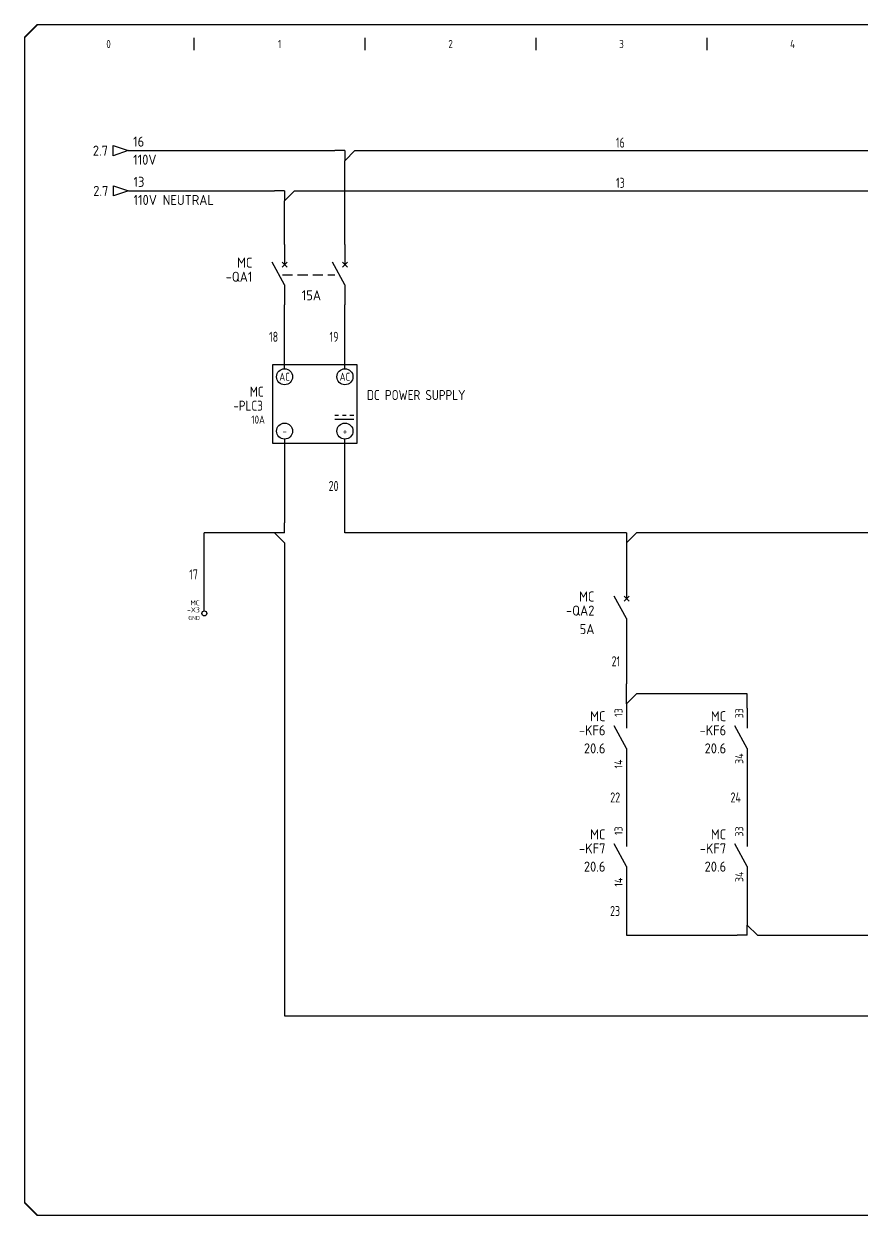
# Model space of a CAD drawing. Header units: millimetres. Extents: x 0 to 840, y 0 to 593.
# Drawn here: x 0 to 417, y 0 to 593 of the extents above; entities that cross this region are included whole.
import ezdxf
from ezdxf.enums import TextEntityAlignment as Align

# ---------------------------------------------------------------- set-up
doc = ezdxf.new("R2010")
doc.units = ezdxf.units.MM
doc.header["$LTSCALE"] = 10
doc.header["$MEASUREMENT"] = 0
doc.linetypes.add('DASHED', pattern=[0.75, 0.5, -0.25])
for name, color, linetype in [('BLU_1.0mm^2', 5, 'Continuous'), ('DESC', 150, 'Continuous'), ('GRN_2.5mm^2', 3, 'Continuous'), ('LINK', 9, 'DASHED'), ('LOC', 8, 'Continuous'), ('MISC', 7, 'Continuous'), ('RED_2.5mm^2', 1, 'Continuous'), ('SYMS', 7, 'Continuous'), ('TAGS', 150, 'Continuous'), ('TERMS', 123, 'Continuous'), ('TITLE', 7, 'Continuous'), ('VIO_1.0mm^2', 190, 'Continuous'), ('WIRENO', 72, 'Continuous'), ('WIREREF_DEST', 52, 'Continuous'), ('XREF', 7, 'Continuous'), ('XREFCHILD', 134, 'Continuous')]:
    doc.layers.add(name, color=color, linetype=linetype)
doc.styles.add('ITALIC', font='ITALIC')
doc.styles.add('SIMPLEX', font='simplex')
doc.styles.add('WD_IEC', font='isocp2.shx', dxfattribs={"width": 0.9, "height": 4})

# ---------------------------------------------------------------- blocks, each defined once
blk = doc.blocks.new('VPS12X2')
for p, q in [((18, 1), (-3, 1)), ((-3, 1), (-3, -18.5)), ((18, -18.5), (18, 1)), ((-3, -18.5), (18, -18.5))]:
    blk.add_line(p, q)
for centre in [(0, -2), (15, -2), (0, -15.5), (15, -15.5)]:
    blk.add_circle(centre, 2)
at = {"layer": 'SYMS'}
for p, q in [((12.5, -11.56), (13.44, -11.56)), ((14.38, -11.56), (15.31, -11.56)), ((16.25, -11.56), (17.19, -11.56)), ((12.5, -12.5), (17.19, -12.5))]:
    blk.add_line(p, q, dxfattribs=at)
at = {"style": 'WD_IEC', "width": 0.9, "flags": 1}
for tag, p in [('X2TERM01', (0, 0)), ('X2TERM02', (15, 0)), ('X4TERM01', (-2, -2)), ('X1TERM02', (17, -2)), ('X4TERM03', (-2, -15.5)), ('X8TERM03', (0, -17.5)), ('X8TERM04', (15, -17.5)), ('X1TERM04', (17, -15.5))]:
    blk.add_attdef(tag, p, '', height=0.32, dxfattribs=at)
at = {"linetype": 'Continuous', "style": 'WD_IEC', "width": 0.9, "flags": 8}
for tag, p in [('TERM01', (0, -2)), ('TERM02', (15, -2)), ('TERM03', (0, -15.5)), ('TERM04', (15, -15.5))]:
    blk.add_attdef(tag, text='', height=2, dxfattribs=at).set_placement(p, align=Align.MIDDLE)
at = {"style": 'WD_IEC'}
for tag, width, p in [('INST', 0.8, (-4.5, -5.44)), ('TAG1', 0.9, (-4.5, -10.44)), ('LOC', 0.8, (-4.5, -7.94)), ('XREF', 0.8, (-4.5, -13.94))]:
    blk.add_attdef(tag, text='', height=2, dxfattribs=dict(at, width=width)).set_placement(p, align=Align.RIGHT)
for tag, height, width, flags, p in [('MFG', 2, 0.8, 1, (9, -5.12)), ('CAT', 2, 0.8, 1, (9, -7.62)), ('FAMILY', 0.32, 0.9, 9, (8.83, -13.19))]:
    blk.add_attdef(tag, text='', height=height, dxfattribs=dict(at, width=width, flags=flags)).set_placement(p, align=Align.CENTER)
at = {"style": 'WD_IEC', "width": 0.9}
for tag, p in [('DESC1', (-2.19, -9.5)), ('DESC2', (19.5, -7.94)), ('DESC3', (19.5, -10.44))]:
    blk.add_attdef(tag, p, '', height=2, dxfattribs=at)
at = {"style": 'WD_IEC', "width": 0.8}
for tag, p in [('RATING1', (9, -10.12)), ('RATING2', (9, -12.62))]:
    blk.add_attdef(tag, text='', height=2, dxfattribs=at).set_placement(p, align=Align.CENTER)
at = {"linetype": 'Continuous', "style": 'WD_IEC', "width": 0.9, "flags": 9}
blk.add_attdef('ASSYCODE', text='', height=0.32, dxfattribs=at).set_placement((9, -13.69), align=Align.CENTER)
blk = doc.blocks.new('acade_title')
at = {"layer": 'SYMS'}
for p, q in [((85, 580), (85, 586)), ((170, 580), (170, 586)), ((255, 580), (255, 586)), ((340, 580), (340, 586))]:
    blk.add_line(p, q, dxfattribs=at)
at = {"layer": 'TITLE', "const_width": 0.784}
blk.add_lwpolyline([(765.79, 7.07), (765.79, 586.36), (759.5, 592.64), (7.07, 592.64), (0.79, 586.36), (0.79, 7.07), (7.07, 0.79), (759.5, 0.79)], close=True, dxfattribs=at)
at = {"layer": 'SYMS', "style": 'WD_IEC', "width": 0.9}
for s, p in [('0', (42.5, 581)), ('1', (127.5, 581)), ('2', (212.5, 581)), ('3', (297.5, 581)), ('4', (382.5, 581))]:
    blk.add_text(s, height=4, dxfattribs=at).set_placement(p, align=Align.CENTER)
at = {"layer": 'TITLE', "color": 1, "style": 'ITALIC'}
for tag, height, p in [('TITLE#1', 3, (806.47, 85.58)), ('TITLE#2', 3, (806.47, 80.5)), ('TITLE#3', 3, (806.47, 75.41)), ('TITLE#4', 3, (806.47, 70.33)), ('DWG#', 4, (806.47, 20.76))]:
    blk.add_attdef(tag, text='', height=height, dxfattribs=at).set_placement(p, align=Align.CENTER)
at = {"layer": 'TITLE', "color": 1, "style": 'SIMPLEX'}
blk.add_attdef('CAD#', (772.63, 49.19), '', height=2.5, rotation=90, dxfattribs=at)
at = {"layer": 'TITLE', "color": 1}
for tag, p, height, style in [('ENGINEER', (783.37, 49.19), 2.5, 'ITALIC'), ('CHKDBY', (813.2, 49.2), 2.5, 'ITALIC'), ('JOB#', (789.06, 41.3), 2.5, 'SIMPLEX'), ('DRAWNBY', (814.95, 41.3), 2.5, 'ITALIC'), ('SCALE', (786.29, 33.76), 2.5, 'SIMPLEX'), ('DATE', (812.8, 33.76), 2.5, 'SIMPLEX'), ('SHTS', (815.9, 6.29), 4, 'ITALIC')]:
    blk.add_attdef(tag, p, '', height=height, dxfattribs=dict(at, style=style))
at = {"layer": 'TITLE', "color": 1, "style": 'ITALIC'}
blk.add_attdef('SH#', text='', height=4, dxfattribs=at).set_placement((799.54, 6.29), align=Align.RIGHT)
at = {"layer": 'TITLE', "color": 7, "flags": 9}
blk.add_attdef('WD_TB', (782.91, 0.79), '', height=3.14, dxfattribs=at)
blk = doc.blocks.new('VCB1')
for p, q in [((0, 7.5), (0, 2.5)), ((0, -2.5), (-3.12, 3.12)), ((0.62, 1.88), (-0.62, 3.12)), ((-0.62, 1.88), (0.62, 3.12)), ((0, -2.5), (0, -7.5))]:
    blk.add_line(p, q)
at = {"style": 'WD_IEC'}
for tag, p in [('INST', (-8, 5.25)), ('LOC', (-8, 1.75)), ('TAG1', (-8, -1.75)), ('RATING1', (-8, -6.35)), ('DESC1', (-8, -14.35)), ('DESC2', (-8, -17.85)), ('DESC3', (-8, -21.35))]:
    blk.add_attdef(tag, text='', height=2.5, dxfattribs=at).set_placement(p, align=Align.RIGHT)
blk.add_attdef('TERM01', text='', height=2, rotation=90, dxfattribs=at).set_placement((-1, 7.5), align=Align.RIGHT)
at = {"style": 'WD_IEC', "flags": 1}
for tag, p, height in [('X2TERM01', (0, 7.5), 0.32), ('MFG', (2.75, 6.5), 1.5), ('CAT', (2.75, 4), 1.5), ('X4LINK', (-2, 0), 0.32), ('X1LINK', (-0.5, 0), 0.32), ('X8TERM02', (0, -7.5), 0.32), ('ASSYCODE', (1, -9), 1), ('FAMILY', (1, -10.5), 1), ('CATDESC', (1, -12), 1), ('CONTACT', (1, -13.5), 1), ('COMMON', (2.25, -14.75), 1)]:
    blk.add_attdef(tag, p, '', height=height, dxfattribs=at)
at = {"style": 'WD_IEC'}
blk.add_attdef('TERM02', (-1, -7.5), '', height=2, rotation=90, dxfattribs=at)
at = {"lineweight": 15, "style": 'WD_IEC'}
blk.add_attdef('XREF', text='', height=2.5, dxfattribs=at).set_placement((-8, -10.35), align=Align.RIGHT)
blk = doc.blocks.new('VCB2')
for p, q in [((0, 7.5), (0, 2.5)), ((0, -2.5), (-3.12, 3.12)), ((0.62, 1.88), (-0.62, 3.12)), ((-0.62, 1.88), (0.62, 3.12)), ((0, -2.5), (0, -7.5))]:
    blk.add_line(p, q)
at = {"style": 'WD_IEC'}
blk.add_attdef('TERM01', text='', height=2, rotation=90, dxfattribs=at).set_placement((-1, 7.5), align=Align.RIGHT)
at = {"style": 'WD_IEC', "flags": 1}
for tag, p, height in [('X2TERM01', (0, 7.5), 0.32), ('X4LINK', (-2.5, 0), 0.32), ('X1LINK', (-0.5, 0), 0.32), ('X8TERM02', (0, -7.5), 0.32), ('FAMILY', (1, -10.5), 1), ('CONTACT', (1, -13.5), 1)]:
    blk.add_attdef(tag, p, '', height=height, dxfattribs=at)
at = {"style": 'WD_IEC'}
for tag, p in [('INST', (-8, 2.65)), ('LOC', (-8, -0.35)), ('TAG2', (-8, -3.35)), ('DESC1', (-8, -13.35)), ('DESC2', (-8, -16.35)), ('DESC3', (-8, -19.35))]:
    blk.add_attdef(tag, text='', height=2.5, dxfattribs=at).set_placement(p, align=Align.RIGHT)
blk.add_attdef('TERM02', (-1, -7.5), '', height=2, rotation=90, dxfattribs=at)
at = {"style": 'WD_IEC', "flags": 1}
blk.add_attdef('RATING1', text='', height=2.5, dxfattribs=at).set_placement((-8, -6.35), align=Align.RIGHT)
at = {"lineweight": 15, "style": 'WD_IEC'}
blk.add_attdef('XREF', text='', height=2.5, dxfattribs=at).set_placement((-8, -10.35), align=Align.RIGHT)
blk = doc.blocks.new('VCR21')
for p, q in [((0, 7.5), (0, 2.5)), ((0, -2.5), (-3.12, 3.12)), ((0, -2.5), (0, -7.5))]:
    blk.add_line(p, q)
at = {"style": 'WD_IEC'}
for tag, p in [('INST', (-5.25, 6.75)), ('LOC', (-5.25, 3.75)), ('TAG2', (-5.25, 0.75)), ('XREF', (-5.25, -3.75)), ('DESC1', (-5.25, -6.75)), ('DESC2', (-5.25, -9.75)), ('DESC3', (-5.25, -12.75))]:
    blk.add_attdef(tag, text='', height=2.5, dxfattribs=at).set_placement(p, align=Align.RIGHT)
blk.add_attdef('TERM01', text='', height=2, rotation=90, dxfattribs=at).set_placement((-1, 7.5), align=Align.RIGHT)
at = {"style": 'WD_IEC', "flags": 1}
for tag, p, height in [('X2TERM01', (0, 7.5), 0.32), ('X4LINK', (-2.75, 0), 0.32), ('X1LINK', (-0.5, 0), 0.32), ('CONTACT', (4, -3.5), 1), ('FAMILY', (4, -5), 1), ('COMMON', (5.25, -4.75), 1), ('X8TERM02', (0, -7.5), 0.32)]:
    blk.add_attdef(tag, p, '', height=height, dxfattribs=at)
at = {"style": 'WD_IEC'}
blk.add_attdef('TERM02', (-1, -7.5), '', height=2, rotation=90, dxfattribs=at)
blk = doc.blocks.new('HA1D3')
blk.add_lwpolyline([(0, 0), (-3.75, -1.25), (-3.75, 1.25)], close=True)
at = {"style": 'WD_IEC'}
for tag, p, height, flags in [('WIRENO', (1.25, 1), 2.5, 8), ('X1TERM01', (0, 0), 0.32, 1)]:
    blk.add_attdef(tag, p, '', height=height, dxfattribs=dict(at, flags=flags))
blk.add_attdef('XREF', text='', height=2.5, dxfattribs=at).set_placement((-5, 0), align=Align.MIDDLE_RIGHT)
at = {"style": 'WD_IEC', "flags": 1}
blk.add_attdef('SIGCODE', text='', height=1, dxfattribs=at).set_placement((-2.5, 1.8), align=Align.RIGHT)
at = {"style": 'WD_IEC'}
blk.add_attdef('DESC1', text='', height=2.5, dxfattribs=at).set_placement((1.25, -1), align=Align.TOP_LEFT)
blk = doc.blocks.new('WD_WNH')
at = {"linetype": 'Continuous', "style": 'WD_IEC', "width": 0.8}
blk.add_attdef('WIRENO', text='', height=2.5, dxfattribs=at).set_placement((0, 0.75), align=Align.CENTER)
at = {"style": 'WD_IEC', "flags": 1}
for tag, p in [('W08USER', (0, 0.375)), ('W04USER', (0, 0.875)), ('W05USER', (0, 0.75)), ('W09USER', (0, 0.25)), ('W03USER', (0, 1)), ('W06USER', (0, 0.625)), ('W07USER', (0, 0.5)), ('W02USER', (0, 1.125)), ('W01USER', (0, 1.25)), ('W10USER', (0, 0.125))]:
    blk.add_attdef(tag, text='', height=0.08, dxfattribs=at).set_placement(p, align=Align.CENTER)
blk = doc.blocks.new('WD_WNV')
at = {"linetype": 'Continuous', "style": 'WD_IEC', "width": 0.8}
blk.add_attdef('WIRENO', text='', height=2.5, dxfattribs=at).set_placement((-1.6, 0), align=Align.MIDDLE_RIGHT)
at = {"style": 'WD_IEC', "flags": 1}
for tag, p in [('W08USER', (-1, 0.375)), ('W04USER', (-1, 0.875)), ('W05USER', (-1, 0.75)), ('W09USER', (-1, 0.25)), ('W03USER', (-1, 1)), ('W06USER', (-1, 0.625)), ('W07USER', (-1, 0.5)), ('W02USER', (-1, 1.125)), ('W01USER', (-1, 1.25)), ('W10USER', (-1, 0.125))]:
    blk.add_attdef(tag, text='', height=0.08, dxfattribs=at).set_placement(p, align=Align.CENTER)
blk = doc.blocks.new('VT0002')
blk.add_circle((0, 0), 1.25)
at = {"style": 'WD_IEC'}
for tag, p in [('INST', (-2.25, 6.5)), ('LOC', (-2.25, 3.5)), ('DESC1', (-2.25, -6.25)), ('DESC3', (-2.25, -12.25)), ('DESC2', (-2.25, -9.25))]:
    blk.add_attdef(tag, text='', height=2.5, dxfattribs=at).set_placement(p, align=Align.RIGHT)
at = {"style": 'WD_IEC', "flags": 1}
for tag, p, height in [('ASSYCODE', (2.75, 10.75), 1), ('CATDESC', (2.75, 9.25), 1), ('MFG', (2.75, 7.25), 1.5), ('CAT', (2.75, 4.75), 1.5), ('X4PIN01', (-1.25, 1), 0.25), ('X4TERM01', (-1.25, 0), 0.25), ('X4TERMDESC01', (-1.25, 0.5), 0.4), ('STRIPSEQ', (0, 0), 0.025), ('X2PIN01', (0, 2.25), 0.25), ('X2TERM01', (0, 1.25), 0.25), ('X8PIN01', (0, -0.25), 0.25), ('X2TERMDESC01', (0, 1.75), 0.4), ('X1PIN01', (1.25, 1), 0.25), ('X1TERM01', (1.25, 0), 0.25), ('X1TERMDESC01', (1.25, 0.5), 0.4), ('LINKTERM', (0, -0.04), 0.025), ('X8TERM01', (0, -1.25), 0.25), ('X8TERMDESC01', (0, -0.75), 0.4)]:
    blk.add_attdef(tag, p, '', height=height, dxfattribs=at)
at = {"style": 'WD_IEC', "flags": 8}
for tag, height, p in [('TAGSTRIP', 2.5, (-2.25, 0.5)), ('TERM01', 2, (-2.25, -3.25))]:
    blk.add_attdef(tag, text='', height=height, dxfattribs=at).set_placement(p, align=Align.RIGHT)
blk = doc.blocks.new('HT0_184')
for p, q in [((0, 0), (-2.5, 0)), ((0, 0), (0, -2.5)), ((0, -2.5), (2.5, 0))]:
    blk.add_line(p, q)
at = {"style": 'WD_IEC', "flags": 1}
for tag, p in [('X4TERM01', (-2.5, 0)), ('X1TERM01', (2.5, 0)), ('X8TERM01', (0, -2.5)), ('WDWSEQ', (1.53, -1.26))]:
    blk.add_attdef(tag, p, '', height=0.4, dxfattribs=at)
blk = doc.blocks.new('HT0_124')
for p, q in [((0, 0), (-2.5, 0)), ((0, 0), (0, 2.5)), ((0, 2.5), (2.5, 0))]:
    blk.add_line(p, q)
at = {"style": 'WD_IEC', "flags": 1}
for tag, p in [('X4TERM01', (-2.5, 0)), ('X2TERM01', (0, 2.5)), ('WDWSEQ', (1.6, 1.48)), ('X1TERM01', (2.5, 0))]:
    blk.add_attdef(tag, p, '', height=0.4, dxfattribs=at)
blk = doc.blocks.new('VT0_842')
for p, q in [((0, 0), (-2.5, 0)), ((-2.5, 0), (0, -2.5)), ((0, 0), (0, 2.5))]:
    blk.add_line(p, q)
at = {"style": 'WD_IEC', "flags": 1}
for tag, p in [('WDWSEQ', (-3.63, 0.94)), ('X4TERM01', (-2.5, 0)), ('X2TERM01', (0, 2.5)), ('X8TERM01', (0, -2.5))]:
    blk.add_attdef(tag, p, '', height=0.4, dxfattribs=at)
blk = doc.blocks.new('VT0_821')
for p, q in [((0, -2.5), (0, 2.5)), ((2.5, 0), (0, -2.5))]:
    blk.add_line(p, q)
at = {"style": 'WD_IEC', "flags": 1}
for tag, p in [('X2TERM01', (0, 2.5)), ('WDWSEQ', (1.92, 1.22)), ('X1TERM01', (2.5, 0)), ('X8TERM01', (0, -2.5))]:
    blk.add_attdef(tag, p, '', height=0.4, dxfattribs=at)

msp = doc.modelspace()

# ---------------------------------------------------------------- linework, layer by layer
at = {"layer": 'BLU_1.0mm^2'}
for p, q in [((160, 340), (160, 386.61)), ((295, 340), (160, 340)), ((470, 340), (305, 340)), ((300, 335), (300, 317.39))]:
    msp.add_line(p, q, dxfattribs=at)
at = {"layer": 'GRN_2.5mm^2'}
for p, q in [((130, 386.61), (130, 345)), ((125, 340), (90.11, 340)), ((90.11, 301.25), (90.11, 340)), ((130, 335), (130, 100)), ((90.11, 298.7), (90.11, 298.75)), ((130, 100), (633.12, 100))]:
    msp.add_line(p, q, dxfattribs=at)
at = {"layer": 'LINK'}
msp.add_lwpolyline([(129, 468.33), (155, 468.33)], dxfattribs=at)
at = {"layer": 'RED_2.5mm^2'}
for p, q in [((52.22, 530), (155, 530)), ((165, 530), (712.75, 530)), ((160, 483.33), (160, 525)), ((52.42, 510), (125, 510)), ((135, 510), (712.95, 510)), ((130, 483.33), (130, 505)), ((130, 421.61), (130, 453.33)), ((160, 421.61), (160, 453.33))]:
    msp.add_line(p, q, dxfattribs=at)
at = {"layer": 'VIO_1.0mm^2'}
for p, q in [((300, 287.39), (300, 265)), ((300, 255), (300, 252.89)), ((360.01, 260), (305, 260)), ((360.01, 252.89), (360.01, 260)), ((300, 222.89), (300, 194.14)), ((360.01, 222.89), (360.01, 194.14)), ((300, 164.14), (299.98, 140)), ((360.01, 164.14), (360.01, 145)), ((299.98, 140), (355.01, 140)), ((365.01, 140), (632.86, 140))]:
    msp.add_line(p, q, dxfattribs=at)

# ---------------------------------------------------------------- block references
at = {"layer": 'BLU_1.0mm^2', "xscale": 2, "yscale": 2, "zscale": 2}
msp.add_blockref('HT0_184', (300, 340), dxfattribs=at)
at = {"layer": 'GRN_2.5mm^2', "xscale": 2, "yscale": 2, "zscale": 2}
msp.add_blockref('VT0_842', (130, 340), dxfattribs=at)
at = {"layer": 'RED_2.5mm^2', "xscale": 2, "yscale": 2, "zscale": 2}
for p in [(160, 530), (130, 510)]:
    msp.add_blockref('HT0_184', p, dxfattribs=at)
at = {"layer": 'SYMS'}
msp.add_blockref('acade_title', (0, 0), dxfattribs=at)
ref = msp.add_blockref('HA1D3', (52.22, 530), dxfattribs=dict(at, xscale=2, yscale=2, zscale=2))
ref.add_attrib('XREF', '2.7', dxfattribs={"layer": 'XREF', "height": 5, "style": 'WD_IEC'}).set_placement((42.22, 530), align=Align.MIDDLE_RIGHT)
ref.add_attrib('DESC1', '110V', dxfattribs={"layer": 'DESC', "height": 5, "style": 'WD_IEC'}).set_placement((54.72, 528), align=Align.TOP_LEFT)
ref.add_attrib('WIRENO', '16', (54.72, 532), dxfattribs={"layer": 'WIREREF_DEST', "height": 5, "style": 'WD_IEC', "flags": 8})
ref = msp.add_blockref('HA1D3', (52.42, 510), dxfattribs=dict(at, xscale=2, yscale=2, zscale=2))
ref.add_attrib('XREF', '2.7', dxfattribs={"layer": 'XREF', "height": 5, "style": 'WD_IEC'}).set_placement((42.42, 510), align=Align.MIDDLE_RIGHT)
ref.add_attrib('DESC1', '110V NEUTRAL', dxfattribs={"layer": 'DESC', "height": 5, "style": 'WD_IEC'}).set_placement((54.92, 508), align=Align.TOP_LEFT)
ref.add_attrib('WIRENO', '13', (54.92, 512), dxfattribs={"layer": 'WIREREF_DEST', "height": 5, "style": 'WD_IEC', "flags": 8})
ref = msp.add_blockref('VCB1', (130, 468.33), dxfattribs=dict(at, xscale=2, yscale=2, zscale=2))
ref.add_attrib('LOC', 'MC', dxfattribs={"layer": 'LOC', "height": 5, "style": 'WD_IEC'}).set_placement((114, 471.83), align=Align.RIGHT)
ref.add_attrib('TAG1', '-QA1', dxfattribs={"layer": 'TAGS', "height": 5, "style": 'WD_IEC'}).set_placement((114, 464.83), align=Align.RIGHT)
ref = msp.add_blockref('VCB2', (160, 468.33), dxfattribs=dict(at, xscale=2, yscale=2, zscale=2))
ref.add_attrib('RATING1', '15A', dxfattribs={"layer": 'MISC', "height": 5, "style": 'WD_IEC'}).set_placement((148.11, 455.63), align=Align.RIGHT)
ref = msp.add_blockref('VPS12X2', (130, 421.61), dxfattribs=dict(at, xscale=2, yscale=2, zscale=2))
ref.add_attrib('TERM03', '-', dxfattribs={"layer": 'TERMS', "linetype": 'Continuous', "height": 4, "style": 'WD_IEC', "width": 0.9, "flags": 8}).set_placement((130, 390.61), align=Align.MIDDLE)
ref.add_attrib('TERM01', 'AC', dxfattribs={"layer": 'TERMS', "linetype": 'Continuous', "height": 4, "style": 'WD_IEC', "width": 0.9, "flags": 8}).set_placement((130, 417.61), align=Align.MIDDLE)
ref.add_attrib('TAG1', '-PLC3', dxfattribs={"layer": 'TAGS', "height": 5, "style": 'WD_IEC', "width": 0.9}).set_placement((119.22, 400.74), align=Align.RIGHT)
ref.add_attrib('LOC', 'MC', dxfattribs={"layer": 'LOC', "height": 5, "style": 'WD_IEC', "width": 0.9}).set_placement((119.58, 407.71), align=Align.RIGHT)
ref.add_attrib('TERM02', 'AC', dxfattribs={"layer": 'TERMS', "linetype": 'Continuous', "height": 4, "style": 'WD_IEC', "width": 0.9, "flags": 8}).set_placement((160, 417.61), align=Align.MIDDLE)
ref.add_attrib('TERM04', '+', dxfattribs={"layer": 'TERMS', "linetype": 'Continuous', "height": 4, "style": 'WD_IEC', "width": 0.9, "flags": 8}).set_placement((160, 390.61), align=Align.MIDDLE)
ref.add_attrib('RATING1', '10A', dxfattribs={"layer": 'MISC', "height": 4, "style": 'WD_IEC', "width": 0.9}).set_placement((116.84, 394.31), align=Align.CENTER)
ref.add_attrib('DESC1', 'DC POWER SUPPLY', (170.93, 406.03), dxfattribs={"layer": 'DESC', "height": 5, "style": 'WD_IEC', "width": 0.9})
ref = msp.add_blockref('VCB1', (300, 302.39), dxfattribs=dict(at, xscale=2, yscale=2, zscale=2))
ref.add_attrib('RATING1', '5A', dxfattribs={"layer": 'MISC', "height": 5, "style": 'WD_IEC'}).set_placement((284, 289.69), align=Align.RIGHT)
ref.add_attrib('LOC', 'MC', dxfattribs={"layer": 'LOC', "height": 5, "style": 'WD_IEC'}).set_placement((284, 305.89), align=Align.RIGHT)
ref.add_attrib('TAG1', '-QA2', dxfattribs={"layer": 'TAGS', "height": 5, "style": 'WD_IEC'}).set_placement((284, 298.89), align=Align.RIGHT)
ref = msp.add_blockref('VT0002', (90.11, 300), dxfattribs=at)
ref.add_attrib('TERM01', 'GND', dxfattribs={"layer": 'TERMS', "height": 2, "style": 'WD_IEC', "flags": 8}).set_placement((87.86, 296.75), align=Align.RIGHT)
ref.add_attrib('LOC', 'MC', dxfattribs={"layer": 'LOC', "height": 2.5, "style": 'WD_IEC'}).set_placement((87.86, 304), align=Align.RIGHT)
ref.add_attrib('TAGSTRIP', '-X3', dxfattribs={"layer": 'TAGS', "height": 2.5, "style": 'WD_IEC', "flags": 8}).set_placement((87.86, 300.5), align=Align.RIGHT)
ref = msp.add_blockref('VCR21', (300, 237.89), dxfattribs=dict(at, xscale=2, yscale=2, zscale=2))
ref.add_attrib('TERM02', '14', (298, 222.89), dxfattribs={"layer": 'TERMS', "height": 4, "rotation": 90, "style": 'WD_IEC'})
ref.add_attrib('TERM01', '13', dxfattribs={"layer": 'TERMS', "height": 4, "rotation": 90, "style": 'WD_IEC'}).set_placement((298, 252.89), align=Align.RIGHT)
ref.add_attrib('XREF', '20.6', dxfattribs={"layer": 'XREFCHILD', "height": 5, "style": 'WD_IEC'}).set_placement((289.5, 230.39), align=Align.RIGHT)
ref.add_attrib('LOC', 'MC', dxfattribs={"layer": 'LOC', "height": 5, "style": 'WD_IEC'}).set_placement((289.5, 246.39), align=Align.RIGHT)
ref.add_attrib('TAG2', '-KF6', dxfattribs={"layer": 'TAGS', "height": 5, "style": 'WD_IEC'}).set_placement((289.5, 239.39), align=Align.RIGHT)
ref = msp.add_blockref('VCR21', (360.01, 237.89), dxfattribs=dict(at, xscale=2, yscale=2, zscale=2))
ref.add_attrib('TERM02', ' 34', (358.01, 222.89), dxfattribs={"layer": 'TERMS', "height": 4, "rotation": 90, "style": 'WD_IEC'})
ref.add_attrib('TERM01', '33', dxfattribs={"layer": 'TERMS', "height": 4, "rotation": 90, "style": 'WD_IEC'}).set_placement((358.01, 252.89), align=Align.RIGHT)
ref.add_attrib('XREF', '20.6', dxfattribs={"layer": 'XREFCHILD', "height": 5, "style": 'WD_IEC'}).set_placement((349.51, 230.39), align=Align.RIGHT)
ref.add_attrib('LOC', 'MC', dxfattribs={"layer": 'LOC', "height": 5, "style": 'WD_IEC'}).set_placement((349.51, 246.39), align=Align.RIGHT)
ref.add_attrib('TAG2', '-KF6', dxfattribs={"layer": 'TAGS', "height": 5, "style": 'WD_IEC'}).set_placement((349.51, 239.39), align=Align.RIGHT)
ref = msp.add_blockref('VCR21', (300, 179.14), dxfattribs=dict(at, xscale=2, yscale=2, zscale=2))
ref.add_attrib('TERM02', '14', (298, 164.14), dxfattribs={"layer": 'TERMS', "height": 4, "rotation": 90, "style": 'WD_IEC'})
ref.add_attrib('TERM01', '13', dxfattribs={"layer": 'TERMS', "height": 4, "rotation": 90, "style": 'WD_IEC'}).set_placement((298, 194.14), align=Align.RIGHT)
ref.add_attrib('XREF', '20.6', dxfattribs={"layer": 'XREFCHILD', "height": 5, "style": 'WD_IEC'}).set_placement((289.5, 171.64), align=Align.RIGHT)
ref.add_attrib('LOC', 'MC', dxfattribs={"layer": 'LOC', "height": 5, "style": 'WD_IEC'}).set_placement((289.5, 187.64), align=Align.RIGHT)
ref.add_attrib('TAG2', '-KF7', dxfattribs={"layer": 'TAGS', "height": 5, "style": 'WD_IEC'}).set_placement((289.5, 180.64), align=Align.RIGHT)
ref = msp.add_blockref('VCR21', (360.01, 179.14), dxfattribs=dict(at, xscale=2, yscale=2, zscale=2))
ref.add_attrib('TERM02', ' 34', (358.01, 164.14), dxfattribs={"layer": 'TERMS', "height": 4, "rotation": 90, "style": 'WD_IEC'})
ref.add_attrib('TERM01', '33', dxfattribs={"layer": 'TERMS', "height": 4, "rotation": 90, "style": 'WD_IEC'}).set_placement((358.01, 194.14), align=Align.RIGHT)
ref.add_attrib('XREF', '20.6', dxfattribs={"layer": 'XREFCHILD', "height": 5, "style": 'WD_IEC'}).set_placement((349.51, 171.64), align=Align.RIGHT)
ref.add_attrib('LOC', 'MC', dxfattribs={"layer": 'LOC', "height": 5, "style": 'WD_IEC'}).set_placement((349.51, 187.64), align=Align.RIGHT)
ref.add_attrib('TAG2', '-KF7', dxfattribs={"layer": 'TAGS', "height": 5, "style": 'WD_IEC'}).set_placement((349.51, 180.64), align=Align.RIGHT)
at = {"layer": 'VIO_1.0mm^2', "xscale": 2, "yscale": 2, "zscale": 2}
for name, p in [('VT0_821', (300, 260)), ('HT0_124', (360.01, 140))]:
    msp.add_blockref(name, p, dxfattribs=at)
at = {"layer": 'WIRENO'}
ref = msp.add_blockref('WD_WNH', (296.9, 530), dxfattribs=dict(at, xscale=2, yscale=2, zscale=2))
ref.add_attrib('WIRENO', '16', dxfattribs={"linetype": 'Continuous', "height": 5, "style": 'WD_IEC', "width": 0.8}).set_placement((296.9, 531.5), align=Align.CENTER)
ref = msp.add_blockref('WD_WNH', (296.9, 510), dxfattribs=dict(at, xscale=2, yscale=2, zscale=2))
ref.add_attrib('WIRENO', '13', dxfattribs={"linetype": 'Continuous', "height": 5, "style": 'WD_IEC', "width": 0.8}).set_placement((296.9, 511.5), align=Align.CENTER)
ref = msp.add_blockref('WD_WNV', (130, 437.47), dxfattribs=dict(at, xscale=2, yscale=2, zscale=2))
ref.add_attrib('WIRENO', '18', dxfattribs={"linetype": 'Continuous', "height": 5, "style": 'WD_IEC', "width": 0.8}).set_placement((126.8, 437.47), align=Align.MIDDLE_RIGHT)
ref = msp.add_blockref('WD_WNV', (160, 437.47), dxfattribs=dict(at, xscale=2, yscale=2, zscale=2))
ref.add_attrib('WIRENO', '19', dxfattribs={"linetype": 'Continuous', "height": 5, "style": 'WD_IEC', "width": 0.8}).set_placement((156.8, 437.47), align=Align.MIDDLE_RIGHT)
ref = msp.add_blockref('WD_WNV', (160, 363.31), dxfattribs=dict(at, xscale=2, yscale=2, zscale=2))
ref.add_attrib('WIRENO', '20', dxfattribs={"linetype": 'Continuous', "height": 5, "style": 'WD_IEC', "width": 0.8}).set_placement((156.8, 363.31), align=Align.MIDDLE_RIGHT)
ref = msp.add_blockref('WD_WNV', (90.11, 319.35), dxfattribs=dict(at, xscale=2, yscale=2, zscale=2))
ref.add_attrib('WIRENO', '17', dxfattribs={"linetype": 'Continuous', "height": 5, "style": 'WD_IEC', "width": 0.8}).set_placement((86.91, 319.35), align=Align.MIDDLE_RIGHT)
ref = msp.add_blockref('WD_WNV', (300, 276.2), dxfattribs=dict(at, xscale=2, yscale=2, zscale=2))
ref.add_attrib('WIRENO', '21', dxfattribs={"linetype": 'Continuous', "height": 5, "style": 'WD_IEC', "width": 0.8}).set_placement((296.8, 276.2), align=Align.MIDDLE_RIGHT)
ref = msp.add_blockref('WD_WNV', (300, 208.51), dxfattribs=dict(at, xscale=2, yscale=2, zscale=2))
ref.add_attrib('WIRENO', '22', dxfattribs={"linetype": 'Continuous', "height": 5, "style": 'WD_IEC', "width": 0.8}).set_placement((296.8, 208.51), align=Align.MIDDLE_RIGHT)
ref = msp.add_blockref('WD_WNV', (360.01, 208.51), dxfattribs=dict(at, xscale=2, yscale=2, zscale=2))
ref.add_attrib('WIRENO', '24', dxfattribs={"linetype": 'Continuous', "height": 5, "style": 'WD_IEC', "width": 0.8}).set_placement((356.81, 208.51), align=Align.MIDDLE_RIGHT)
ref = msp.add_blockref('WD_WNV', (299.99, 152.07), dxfattribs=dict(at, xscale=2, yscale=2, zscale=2))
ref.add_attrib('WIRENO', '23', dxfattribs={"linetype": 'Continuous', "height": 5, "style": 'WD_IEC', "width": 0.8}).set_placement((296.79, 152.07), align=Align.MIDDLE_RIGHT)

doc.saveas('drawing.dxf')
